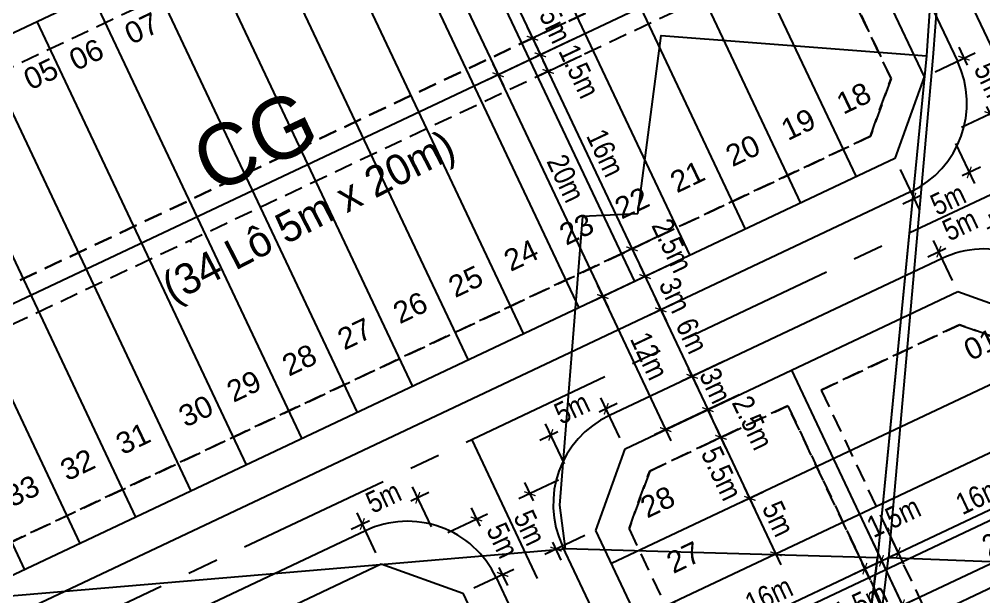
# Model space of a CAD drawing. Extents: x 597165 to 598689, y 1181586 to 1183364.
# Drawn here: x 597749 to 597827.6, y 1182216.4 to 1182263.5 of the extents above; entities that cross this region are included whole.
import ezdxf
from ezdxf.enums import TextEntityAlignment as Align

# ---------------------------------------------------------------- set-up
doc = ezdxf.new("R2010")
doc.units = 0
doc.header["$MEASUREMENT"] = 0
doc.linetypes.add('CENTER', pattern=[2, 1.25, -0.25, 0.25, -0.25])
doc.linetypes.add('DASHED', pattern=[0.75, 0.5, -0.25])
doc.layers.get('0').update_dxf_attribs({"linetype": 'CONTINUOUS'})
doc.layers.get('DEFPOINTS').update_dxf_attribs({"color": 8, "linetype": 'CONTINUOUS'})
for name, color, linetype in [('CGXD', 3, 'CONTINUOUS'), ('DIM-T', 7, 'CONTINUOUS'), ('DTEXT-TENLO', 4, 'CONTINUOUS'), ('HA-CAY-XANH-KO', 3, 'CONTINUOUS'), ('NEN-HT', 8, 'CONTINUOUS'), ('NET-LENGOAI', 4, 'CONTINUOUS'), ('NET-LETRONG', 5, 'CONTINUOUS'), ('NET-PLO', 2, 'CONTINUOUS'), ('NET-TIM', 2, 'CENTER'), ('TEXT-SOLO', 7, 'CONTINUOUS')]:
    doc.layers.add(name, color=color, linetype=linetype)
doc.styles.add('AVO', font='VHELVEN.TTF')
doc.styles.add('VHEL-C-R', font='VHELVCN.TTF')
doc.styles.add('VTIMES-R', font='VAPTIMN.TTF')
doc.dimstyles.new('TL1000', dxfattribs={"dimscale": 0, "dimtxt": 2, "dimasz": 0.7, "dimexe": 1, "dimexo": 1, "dimgap": 0.5, "dimtad": 1, "dimdec": 1, "dimzin": 12, "dimtxsty": 'VHEL-C-R', "dimblk1": 'ARCHTICK', "dimblk2": 'ARCHTICK', "dimsah": 1, "dimcen": -0.09, "dimdle": 1, "dimclrd": 256, "dimclre": 256, "dimclrt": 256, "dimazin": 3, "dimtfac": 0.005, "dimtdec": 1, "dimtix": 1, "dimtmove": 0, "dimatfit": 3, "dimtolj": 1, "dimtzin": 0})
pattern_1 = [(37.26582263, (0, 0), (-0.11023521, 3.854130278), [0, -3.04, 0, -3.4, 0, -3.25]), (7.26582263, (0, 0), (3.562592942, 5.629778284), [0, -1.64, 0, -2.74, 0, -1.05]), (327.26582263, (-2.46, 0.01), (6.228277961, -0.014137947), [0, -1, 0, -3.6, 0, -4.7]), (317.26582263, (-2.46, 0.01), (6.019377384, 1.73076346), [0, -0.5, 0, -2.36, 0, -2.7])]

# ---------------------------------------------------------------- blocks, each defined once
blk = doc.blocks.new('_ARCHTICK')
at = {"color": 0, "linetype": 'BYBLOCK', "const_width": 0.15}
blk.add_lwpolyline([(-0.5, -0.5), (0.5, 0.5)], dxfattribs=at)
blk = doc.blocks.new('*D434')
at = {"linetype": 'BYBLOCK'}
for p, q in [((597811.104, 1182218.982), (597808.115, 1182225.311)), ((597809.636, 1182224.924), (597807.637, 1182223.98))]:
    blk.add_line(p, q, dxfattribs=at)
at = {"layer": 'DEFPOINTS', "color": 0, "linetype": 'BYBLOCK'}
for p in [(597810.54, 1182225.351), (597808.542, 1182224.407), (597810.677, 1182219.886)]:
    blk.add_point(p, dxfattribs=at)
at = {"linetype": 'BYBLOCK', "xscale": 0.7, "yscale": 0.7, "zscale": 0.7}
for p, rotation in [((597808.542, 1182224.407), 115.2825172527569), ((597810.677, 1182219.886), 295.2825172527569)]:
    blk.add_blockref('_ARCHTICK', p, dxfattribs=dict(at, rotation=rotation))
at = {"linetype": 'BYBLOCK', "insert": (597810.87, 1182222.742), "char_height": 1.75, "attachment_point": 5, "rotation": 295.28252, "style": 'VHEL-C-R'}
blk.add_mtext('\\A1;5m', dxfattribs=at)
blk = doc.blocks.new('*D433')
at = {"linetype": 'BYBLOCK'}
for p, q in [((597808.969, 1182223.503), (597805.764, 1182230.287)), ((597806.398, 1182229.48), (597805.287, 1182228.956)), ((597809.636, 1182224.924), (597807.637, 1182223.98))]:
    blk.add_line(p, q, dxfattribs=at)
at = {"layer": 'DEFPOINTS', "color": 0, "linetype": 'BYBLOCK'}
for p in [(597806.191, 1182229.383), (597807.302, 1182229.907), (597810.54, 1182225.351)]:
    blk.add_point(p, dxfattribs=at)
at = {"linetype": 'BYBLOCK', "xscale": 0.7, "yscale": 0.7, "zscale": 0.7}
for p, rotation in [((597806.191, 1182229.383), 115.2825172527569), ((597808.542, 1182224.407), 295.2825172527569)]:
    blk.add_blockref('_ARCHTICK', p, dxfattribs=dict(at, rotation=rotation))
at = {"linetype": 'BYBLOCK', "insert": (597806.245, 1182226.442), "char_height": 1.75, "attachment_point": 5, "rotation": 295.28252, "style": 'VHEL-C-R'}
blk.add_mtext('\\A1;5.5m', dxfattribs=at)
blk = doc.blocks.new('*D432')
at = {"linetype": 'BYBLOCK'}
for p, q in [((597806.368, 1182232.231), (597804.22, 1182231.216)), ((597806.619, 1182228.479), (597805.124, 1182231.643)), ((597806.398, 1182229.48), (597805.287, 1182228.956))]:
    blk.add_line(p, q, dxfattribs=at)
at = {"layer": 'DEFPOINTS', "color": 0, "linetype": 'BYBLOCK'}
for p in [(597807.273, 1182232.658), (597805.124, 1182231.643), (597807.302, 1182229.907)]:
    blk.add_point(p, dxfattribs=at)
at = {"linetype": 'BYBLOCK', "xscale": 0.7, "yscale": 0.7, "zscale": 0.7}
for p, rotation in [((597805.124, 1182231.643), 115.2825172527569), ((597806.191, 1182229.383), 295.2825172527569)]:
    blk.add_blockref('_ARCHTICK', p, dxfattribs=dict(at, rotation=rotation))
at = {"linetype": 'BYBLOCK', "insert": (597808.773, 1182230.569), "char_height": 1.75, "attachment_point": 5, "rotation": 295.28252, "style": 'VHEL-C-R'}
blk.add_mtext('\\A1;2.5m', dxfattribs=at)
blk = doc.blocks.new('*D308')
at = {"linetype": 'BYBLOCK'}
for p, q in [((597802.172, 1182214.553), (597803.881, 1182210.936)), ((597799.912, 1182213.486), (597801.62, 1182209.869)), ((597800.289, 1182210.346), (597803.454, 1182211.841))]:
    blk.add_line(p, q, dxfattribs=at)
at = {"layer": 'DEFPOINTS', "color": 0, "linetype": 'BYBLOCK'}
for p in [(597801.745, 1182215.457), (597799.485, 1182214.39), (597803.454, 1182211.841)]:
    blk.add_point(p, dxfattribs=at)
at = {"linetype": 'BYBLOCK', "xscale": 0.7, "yscale": 0.7, "zscale": 0.7}
for p, rotation in [((597803.454, 1182211.841), 25.28251725362935), ((597801.193, 1182210.773), 205.2825172536293)]:
    blk.add_blockref('_ARCHTICK', p, dxfattribs=dict(at, rotation=rotation))
at = {"linetype": 'BYBLOCK', "insert": (597800.921, 1182214.651), "char_height": 1.75, "attachment_point": 5, "rotation": 25.28252, "style": 'VHEL-C-R'}
blk.add_mtext('\\A1;2.5m', dxfattribs=at)
blk = doc.blocks.new('*D307')
at = {"linetype": 'BYBLOCK'}
for p, q in [((597816.64, 1182221.387), (597818.348, 1182217.77)), ((597802.549, 1182211.413), (597818.825, 1182219.101))]:
    blk.add_line(p, q, dxfattribs=at)
at = {"layer": 'DEFPOINTS', "color": 0, "linetype": 'BYBLOCK'}
for p in [(597816.213, 1182222.291), (597817.921, 1182218.674), (597801.745, 1182215.457)]:
    blk.add_point(p, dxfattribs=at)
at = {"linetype": 'BYBLOCK', "xscale": 0.7, "yscale": 0.7, "zscale": 0.7}
for p, rotation in [((597817.921, 1182218.674), 25.28251725362935), ((597803.454, 1182211.841), 205.2825172536293)]:
    blk.add_blockref('_ARCHTICK', p, dxfattribs=dict(at, rotation=rotation))
at = {"linetype": 'BYBLOCK', "insert": (597810.092, 1182216.517), "char_height": 1.75, "attachment_point": 5, "rotation": 25.28252, "style": 'VHEL-C-R'}
blk.add_mtext('\\A1;16m', dxfattribs=at)
blk = doc.blocks.new('*D306')
at = {"linetype": 'BYBLOCK'}
for p, q in [((597817.996, 1182222.027), (597819.704, 1182218.41)), ((597817.017, 1182218.247), (597819.277, 1182219.315))]:
    blk.add_line(p, q, dxfattribs=at)
at = {"layer": 'DEFPOINTS', "color": 0, "linetype": 'BYBLOCK'}
for p in [(597816.213, 1182222.291), (597817.569, 1182222.931), (597819.277, 1182219.315)]:
    blk.add_point(p, dxfattribs=at)
at = {"linetype": 'BYBLOCK', "xscale": 0.7, "yscale": 0.7, "zscale": 0.7}
for p, rotation in [((597819.277, 1182219.315), 25.28251725362935), ((597817.921, 1182218.674), 205.2825172536293)]:
    blk.add_blockref('_ARCHTICK', p, dxfattribs=dict(at, rotation=rotation))
at = {"linetype": 'BYBLOCK', "insert": (597817.572, 1182215.873), "char_height": 1.75, "attachment_point": 5, "rotation": 25.28252, "style": 'VHEL-C-R'}
blk.add_mtext('\\A1;1.5m', dxfattribs=at)
blk = doc.blocks.new('*D305')
at = {"linetype": 'BYBLOCK'}
for p, q in [((597819.352, 1182222.668), (597821.061, 1182219.051)), ((597818.373, 1182218.887), (597820.634, 1182219.955))]:
    blk.add_line(p, q, dxfattribs=at)
at = {"layer": 'DEFPOINTS', "color": 0, "linetype": 'BYBLOCK'}
for p in [(597818.925, 1182223.572), (597817.569, 1182222.931), (597820.634, 1182219.955)]:
    blk.add_point(p, dxfattribs=at)
at = {"linetype": 'BYBLOCK', "xscale": 0.7, "yscale": 0.7, "zscale": 0.7}
for p, rotation in [((597819.277, 1182219.315), 205.2825172536293), ((597820.634, 1182219.955), 25.28251725362935)]:
    blk.add_blockref('_ARCHTICK', p, dxfattribs=dict(at, rotation=rotation))
at = {"linetype": 'BYBLOCK', "insert": (597820.272, 1182222.885), "char_height": 1.75, "attachment_point": 5, "rotation": 25.28252, "style": 'VHEL-C-R'}
blk.add_mtext('\\A1;1.5m', dxfattribs=at)
blk = doc.blocks.new('*D304')
at = {"linetype": 'BYBLOCK'}
for p, q in [((597833.82, 1182229.501), (597835.528, 1182225.884)), ((597819.729, 1182219.528), (597836.005, 1182227.216))]:
    blk.add_line(p, q, dxfattribs=at)
at = {"layer": 'DEFPOINTS', "color": 0, "linetype": 'BYBLOCK'}
for p in [(597833.393, 1182230.405), (597835.101, 1182226.788), (597818.925, 1182223.572)]:
    blk.add_point(p, dxfattribs=at)
at = {"linetype": 'BYBLOCK', "xscale": 0.7, "yscale": 0.7, "zscale": 0.7}
for p, rotation in [((597835.101, 1182226.788), 25.28251725362935), ((597820.634, 1182219.955), 205.2825172536293)]:
    blk.add_blockref('_ARCHTICK', p, dxfattribs=dict(at, rotation=rotation))
at = {"linetype": 'BYBLOCK', "insert": (597827.272, 1182224.632), "char_height": 1.75, "attachment_point": 5, "rotation": 25.28252, "style": 'VHEL-C-R'}
blk.add_mtext('\\A1;16m', dxfattribs=at)
blk = doc.blocks.new('*D302')
at = {"linetype": 'BYBLOCK'}
for p, q in [((597817.996, 1182222.027), (597821.413, 1182214.793)), ((597801.997, 1182206.729), (597821.89, 1182216.125)), ((597799.912, 1182213.486), (597803.328, 1182206.252))]:
    blk.add_line(p, q, dxfattribs=at)
at = {"layer": 'DEFPOINTS', "color": 0, "linetype": 'BYBLOCK'}
for p in [(597817.569, 1182222.931), (597820.986, 1182215.698), (597799.485, 1182214.39)]:
    blk.add_point(p, dxfattribs=at)
at = {"linetype": 'BYBLOCK', "xscale": 0.7, "yscale": 0.7, "zscale": 0.7}
for p, rotation in [((597820.986, 1182215.698), 25.28251725361155), ((597802.901, 1182207.156), 205.2825172536116)]:
    blk.add_blockref('_ARCHTICK', p, dxfattribs=dict(at, rotation=rotation))
at = {"linetype": 'BYBLOCK', "insert": (597812.3, 1182213.406), "char_height": 1.75, "attachment_point": 5, "rotation": 25.28252, "style": 'VHEL-C-R'}
blk.add_mtext('\\A1;20m', dxfattribs=at)
blk = doc.blocks.new('*D301')
at = {"linetype": 'BYBLOCK'}
for p, q in [((597836.08, 1182230.569), (597839.497, 1182223.335)), ((597820.081, 1182215.271), (597839.974, 1182224.666)), ((597817.996, 1182222.027), (597821.413, 1182214.793))]:
    blk.add_line(p, q, dxfattribs=at)
at = {"layer": 'DEFPOINTS', "color": 0, "linetype": 'BYBLOCK'}
for p in [(597835.653, 1182231.473), (597839.07, 1182224.239), (597817.569, 1182222.931)]:
    blk.add_point(p, dxfattribs=at)
at = {"linetype": 'BYBLOCK', "xscale": 0.7, "yscale": 0.7, "zscale": 0.7}
for p, rotation in [((597839.07, 1182224.239), 25.28251725361155), ((597820.986, 1182215.698), 205.2825172536116)]:
    blk.add_blockref('_ARCHTICK', p, dxfattribs=dict(at, rotation=rotation))
at = {"linetype": 'BYBLOCK', "insert": (597829.432, 1182221.229), "char_height": 1.75, "attachment_point": 5, "rotation": 25.28252, "style": 'VHEL-C-R'}
blk.add_mtext('\\A1;20m', dxfattribs=at)
blk = doc.blocks.new('*D288')
at = {"linetype": 'BYBLOCK'}
for p, q in [((597783.556, 1182277.306), (597791.244, 1182261.03)), ((597793.529, 1182263.216), (597789.912, 1182261.507))]:
    blk.add_line(p, q, dxfattribs=at)
at = {"layer": 'DEFPOINTS', "color": 0, "linetype": 'BYBLOCK'}
for p in [(597787.6, 1182278.11), (597794.433, 1182263.643), (597790.817, 1182261.935)]:
    blk.add_point(p, dxfattribs=at)
at = {"linetype": 'BYBLOCK', "xscale": 0.7, "yscale": 0.7, "zscale": 0.7}
for p, rotation in [((597783.983, 1182276.402), 115.2825172516175), ((597790.817, 1182261.935), 295.2825172516174)]:
    blk.add_blockref('_ARCHTICK', p, dxfattribs=dict(at, rotation=rotation))
at = {"linetype": 'BYBLOCK', "insert": (597788.66, 1182269.763), "char_height": 1.75, "attachment_point": 5, "rotation": 295.28252, "style": 'VHEL-C-R'}
blk.add_mtext('\\A1;16m', dxfattribs=at)
blk = doc.blocks.new('*D287')
at = {"linetype": 'BYBLOCK'}
for p, q in [((597790.389, 1182262.839), (597791.457, 1182260.578)), ((597794.17, 1182261.859), (597790.553, 1182260.151))]:
    blk.add_line(p, q, dxfattribs=at)
at = {"layer": 'DEFPOINTS', "color": 0, "linetype": 'BYBLOCK'}
for p in [(597794.433, 1182263.643), (597795.074, 1182262.287), (597791.457, 1182260.578)]:
    blk.add_point(p, dxfattribs=at)
at = {"linetype": 'BYBLOCK', "xscale": 0.7, "yscale": 0.7, "zscale": 0.7}
for p, rotation in [((597790.817, 1182261.935), 115.2825172516175), ((597791.457, 1182260.578), 295.2825172516174)]:
    blk.add_blockref('_ARCHTICK', p, dxfattribs=dict(at, rotation=rotation))
at = {"linetype": 'BYBLOCK', "insert": (597792.329, 1182263.726), "char_height": 1.75, "attachment_point": 5, "rotation": 295.28252, "style": 'VHEL-C-R'}
blk.add_mtext('\\A1;1.5m', dxfattribs=at)
blk = doc.blocks.new('*D286')
at = {"linetype": 'BYBLOCK'}
for p, q in [((597791.03, 1182261.482), (597792.098, 1182259.222)), ((597794.81, 1182260.503), (597791.194, 1182258.795))]:
    blk.add_line(p, q, dxfattribs=at)
at = {"layer": 'DEFPOINTS', "color": 0, "linetype": 'BYBLOCK'}
for p in [(597795.074, 1182262.287), (597795.715, 1182260.93), (597792.098, 1182259.222)]:
    blk.add_point(p, dxfattribs=at)
at = {"linetype": 'BYBLOCK', "xscale": 0.7, "yscale": 0.7, "zscale": 0.7}
for p, rotation in [((597791.457, 1182260.578), 115.2825172516175), ((597792.098, 1182259.222), 295.2825172516174)]:
    blk.add_blockref('_ARCHTICK', p, dxfattribs=dict(at, rotation=rotation))
at = {"linetype": 'BYBLOCK', "insert": (597794.627, 1182259.243), "char_height": 1.75, "attachment_point": 5, "rotation": 295.28252, "style": 'VHEL-C-R'}
blk.add_mtext('\\A1;1.5m', dxfattribs=at)
blk = doc.blocks.new('*D285')
at = {"linetype": 'BYBLOCK'}
for p, q in [((597791.671, 1182260.126), (597799.358, 1182243.85)), ((597801.644, 1182246.036), (597798.027, 1182244.327))]:
    blk.add_line(p, q, dxfattribs=at)
at = {"layer": 'DEFPOINTS', "color": 0, "linetype": 'BYBLOCK'}
for p in [(597795.715, 1182260.93), (597802.548, 1182246.463), (597798.931, 1182244.755)]:
    blk.add_point(p, dxfattribs=at)
at = {"linetype": 'BYBLOCK', "xscale": 0.7, "yscale": 0.7, "zscale": 0.7}
for p, rotation in [((597792.098, 1182259.222), 115.2825172516175), ((597798.931, 1182244.755), 295.2825172516174)]:
    blk.add_blockref('_ARCHTICK', p, dxfattribs=dict(at, rotation=rotation))
at = {"linetype": 'BYBLOCK', "insert": (597796.775, 1182252.583), "char_height": 1.75, "attachment_point": 5, "rotation": 295.28252, "style": 'VHEL-C-R'}
blk.add_mtext('\\A1;16m', dxfattribs=at)
blk = doc.blocks.new('*D284')
at = {"linetype": 'BYBLOCK'}
for p, q in [((597798.504, 1182245.659), (597799.999, 1182242.494)), ((597802.711, 1182243.775), (597799.095, 1182242.067))]:
    blk.add_line(p, q, dxfattribs=at)
at = {"layer": 'DEFPOINTS', "color": 0, "linetype": 'BYBLOCK'}
for p in [(597802.548, 1182246.463), (597803.616, 1182244.202), (597799.999, 1182242.494)]:
    blk.add_point(p, dxfattribs=at)
at = {"linetype": 'BYBLOCK', "xscale": 0.7, "yscale": 0.7, "zscale": 0.7}
for p, rotation in [((597798.931, 1182244.755), 115.2825172516175), ((597799.999, 1182242.494), 295.2825172516174)]:
    blk.add_blockref('_ARCHTICK', p, dxfattribs=dict(at, rotation=rotation))
at = {"linetype": 'BYBLOCK', "insert": (597802.217, 1182245.019), "char_height": 1.75, "attachment_point": 5, "rotation": 295.28252, "style": 'VHEL-C-R'}
blk.add_mtext('\\A1;2.5m', dxfattribs=at)
blk = doc.blocks.new('*D283')
at = {"linetype": 'BYBLOCK'}
for p, q in [((597785.801, 1182280.025), (597778.567, 1182276.609)), ((597779.044, 1182277.94), (597788.44, 1182258.047)), ((597794.342, 1182261.941), (597787.109, 1182258.524))]:
    blk.add_line(p, q, dxfattribs=at)
at = {"layer": 'DEFPOINTS', "color": 0, "linetype": 'BYBLOCK'}
for p in [(597786.705, 1182280.452), (597795.247, 1182262.368), (597788.013, 1182258.951)]:
    blk.add_point(p, dxfattribs=at)
at = {"linetype": 'BYBLOCK', "xscale": 0.7, "yscale": 0.7, "zscale": 0.7}
for p, rotation in [((597779.471, 1182277.036), 115.2825172557225), ((597788.013, 1182258.951), 295.2825172557224)]:
    blk.add_blockref('_ARCHTICK', p, dxfattribs=dict(at, rotation=rotation))
at = {"linetype": 'BYBLOCK', "insert": (597785.002, 1182268.589), "char_height": 1.75, "attachment_point": 5, "rotation": 295.28252, "style": 'VHEL-C-R'}
blk.add_mtext('\\A1;20m', dxfattribs=at)
blk = doc.blocks.new('*D282')
at = {"linetype": 'BYBLOCK'}
for p, q in [((597794.342, 1182261.941), (597787.109, 1182258.524)), ((597787.586, 1182259.856), (597796.982, 1182239.963)), ((597802.884, 1182243.857), (597795.65, 1182240.44))]:
    blk.add_line(p, q, dxfattribs=at)
at = {"layer": 'DEFPOINTS', "color": 0, "linetype": 'BYBLOCK'}
for p in [(597795.247, 1182262.368), (597803.788, 1182244.284), (597796.554, 1182240.867)]:
    blk.add_point(p, dxfattribs=at)
at = {"linetype": 'BYBLOCK', "xscale": 0.7, "yscale": 0.7, "zscale": 0.7}
for p, rotation in [((597788.013, 1182258.951), 115.2825172557225), ((597796.554, 1182240.867), 295.2825172557224)]:
    blk.add_blockref('_ARCHTICK', p, dxfattribs=dict(at, rotation=rotation))
at = {"linetype": 'BYBLOCK', "insert": (597793.544, 1182250.504), "char_height": 1.75, "attachment_point": 5, "rotation": 295.28252, "style": 'VHEL-C-R'}
blk.add_mtext('\\A1;20m', dxfattribs=at)
blk = doc.blocks.new('*D281')
at = {"linetype": 'BYBLOCK'}
for p, q in [((597802.539, 1182243.694), (597799.095, 1182242.067)), ((597799.572, 1182243.398), (597801.707, 1182238.877)), ((597803.82, 1182240.981), (597800.376, 1182239.354))]:
    blk.add_line(p, q, dxfattribs=at)
at = {"layer": 'DEFPOINTS', "color": 0, "linetype": 'BYBLOCK'}
for p in [(597803.443, 1182244.121), (597804.724, 1182241.408), (597801.28, 1182239.781)]:
    blk.add_point(p, dxfattribs=at)
at = {"linetype": 'BYBLOCK', "xscale": 0.7, "yscale": 0.7, "zscale": 0.7}
for p, rotation in [((597799.999, 1182242.494), 115.2825172570017), ((597801.28, 1182239.781), 295.2825172570018)]:
    blk.add_blockref('_ARCHTICK', p, dxfattribs=dict(at, rotation=rotation))
at = {"linetype": 'BYBLOCK', "insert": (597802.448, 1182240.965), "char_height": 1.75, "attachment_point": 5, "rotation": 295.28252, "style": 'VHEL-C-R'}
blk.add_mtext('\\A1;3m', dxfattribs=at)
blk = doc.blocks.new('*D280')
at = {"linetype": 'BYBLOCK'}
for p, q in [((597800.853, 1182240.686), (597804.27, 1182233.452)), ((597806.383, 1182235.556), (597802.938, 1182233.929))]:
    blk.add_line(p, q, dxfattribs=at)
at = {"layer": 'DEFPOINTS', "color": 0, "linetype": 'BYBLOCK'}
for p in [(597804.724, 1182241.408), (597807.287, 1182235.983), (597803.843, 1182234.356)]:
    blk.add_point(p, dxfattribs=at)
at = {"linetype": 'BYBLOCK', "xscale": 0.7, "yscale": 0.7, "zscale": 0.7}
for p, rotation in [((597801.28, 1182239.781), 115.2825172570017), ((597803.843, 1182234.356), 295.2825172570018)]:
    blk.add_blockref('_ARCHTICK', p, dxfattribs=dict(at, rotation=rotation))
at = {"linetype": 'BYBLOCK', "insert": (597803.821, 1182237.664), "char_height": 1.75, "attachment_point": 5, "rotation": 295.28252, "style": 'VHEL-C-R'}
blk.add_mtext('\\A1;6m', dxfattribs=at)
blk = doc.blocks.new('*D279')
at = {"linetype": 'BYBLOCK'}
for p, q in [((597803.843, 1182234.356), (597803.544, 1182234.989)), ((597803.843, 1182234.356), (597805.124, 1182231.643)), ((597807.664, 1182232.843), (597804.22, 1182231.216)), ((597805.124, 1182231.643), (597805.423, 1182231.01))]:
    blk.add_line(p, q, dxfattribs=at)
at = {"layer": 'DEFPOINTS', "color": 0, "linetype": 'BYBLOCK'}
for p in [(597807.287, 1182235.983), (597808.568, 1182233.27), (597805.124, 1182231.643)]:
    blk.add_point(p, dxfattribs=at)
at = {"linetype": 'BYBLOCK', "xscale": 0.7, "yscale": 0.7, "zscale": 0.7}
for p, rotation in [((597803.843, 1182234.356), 295.2825172570018), ((597805.124, 1182231.643), 115.2825172570017)]:
    blk.add_blockref('_ARCHTICK', p, dxfattribs=dict(at, rotation=rotation))
at = {"linetype": 'BYBLOCK', "insert": (597805.743, 1182233.595), "char_height": 1.75, "attachment_point": 5, "rotation": 295.28252, "style": 'VHEL-C-R'}
blk.add_mtext('\\A1;3m', dxfattribs=at)
blk = doc.blocks.new('*D278')
at = {"linetype": 'BYBLOCK'}
for p, q in [((597802.539, 1182243.694), (597795.65, 1182240.44)), ((597796.127, 1182241.771), (597802.107, 1182229.112)), ((597807.664, 1182232.843), (597800.775, 1182229.589))]:
    blk.add_line(p, q, dxfattribs=at)
at = {"layer": 'DEFPOINTS', "color": 0, "linetype": 'BYBLOCK'}
for p in [(597803.443, 1182244.121), (597808.568, 1182233.27), (597801.679, 1182230.017)]:
    blk.add_point(p, dxfattribs=at)
at = {"linetype": 'BYBLOCK', "xscale": 0.7, "yscale": 0.7, "zscale": 0.7}
for p, rotation in [((597796.554, 1182240.867), 115.2825172540974), ((597801.679, 1182230.017), 295.2825172540974)]:
    blk.add_blockref('_ARCHTICK', p, dxfattribs=dict(at, rotation=rotation))
at = {"linetype": 'BYBLOCK', "insert": (597800.36, 1182236.029), "char_height": 1.75, "attachment_point": 5, "rotation": 295.28252, "style": 'VHEL-C-R'}
blk.add_mtext('\\A1;12m', dxfattribs=at)
blk = doc.blocks.new('*D88')
at = {"linetype": 'BYBLOCK'}
for p, q in [((597825.323, 1182253.349), (597826.863, 1182250.089)), ((597827.34, 1182251.421), (597825.859, 1182250.721)), ((597820.802, 1182251.214), (597822.342, 1182247.954)), ((597821.01, 1182248.431), (597822.491, 1182249.13))]:
    blk.add_line(p, q, dxfattribs=at)
at = {"layer": 'DEFPOINTS', "color": 0, "linetype": 'BYBLOCK'}
for p in [(597824.896, 1182254.254), (597820.375, 1182252.118), (597826.436, 1182250.994)]:
    blk.add_point(p, dxfattribs=at)
at = {"linetype": 'BYBLOCK', "xscale": 0.7, "yscale": 0.7, "zscale": 0.7}
for p, rotation in [((597826.436, 1182250.994), 25.28251723613665), ((597821.915, 1182248.858), 205.2825172361366)]:
    blk.add_blockref('_ARCHTICK', p, dxfattribs=dict(at, rotation=rotation))
at = {"linetype": 'BYBLOCK', "insert": (597824.707, 1182248.801), "char_height": 1.75, "attachment_point": 5, "rotation": 25.28252, "style": 'VHEL-C-R'}
blk.add_mtext('\\A1;5m', dxfattribs=at)
blk = doc.blocks.new('*D87')
at = {"linetype": 'BYBLOCK'}
for p, q in [((597823.665, 1182259.202), (597826.907, 1182260.733)), ((597825.576, 1182261.21), (597826.275, 1182259.73)), ((597825.8, 1182254.681), (597829.043, 1182256.212)), ((597828.565, 1182254.881), (597827.866, 1182256.361))]:
    blk.add_line(p, q, dxfattribs=at)
at = {"layer": 'DEFPOINTS', "color": 0, "linetype": 'BYBLOCK'}
for p in [(597822.761, 1182258.775), (597828.138, 1182255.785), (597824.896, 1182254.254)]:
    blk.add_point(p, dxfattribs=at)
at = {"linetype": 'BYBLOCK', "xscale": 0.7, "yscale": 0.7, "zscale": 0.7}
for p, rotation in [((597826.003, 1182260.306), 115.2825172372761), ((597828.138, 1182255.785), 295.2825172372761)]:
    blk.add_blockref('_ARCHTICK', p, dxfattribs=dict(at, rotation=rotation))
at = {"linetype": 'BYBLOCK', "insert": (597828.148, 1182258.554), "char_height": 1.75, "attachment_point": 5, "rotation": 295.28252, "style": 'VHEL-C-R'}
blk.add_mtext('\\A1;5m', dxfattribs=at)
blk = doc.blocks.new('*D84')
at = {"linetype": 'BYBLOCK'}
for p, q in [((597829.594, 1182244.307), (597828.054, 1182247.567)), ((597829.385, 1182247.09), (597827.905, 1182246.391)), ((597825.073, 1182242.172), (597823.533, 1182245.432)), ((597823.056, 1182244.1), (597824.536, 1182244.8))]:
    blk.add_line(p, q, dxfattribs=at)
at = {"layer": 'DEFPOINTS', "color": 0, "linetype": 'BYBLOCK'}
for p in [(597828.481, 1182246.663), (597830.021, 1182243.403), (597825.5, 1182241.268)]:
    blk.add_point(p, dxfattribs=at)
at = {"linetype": 'BYBLOCK', "xscale": 0.7, "yscale": 0.7, "zscale": 0.7}
for p, rotation in [((597828.481, 1182246.663), 25.28251725047799), ((597823.96, 1182244.528), 205.282517250478)]:
    blk.add_blockref('_ARCHTICK', p, dxfattribs=dict(at, rotation=rotation))
at = {"linetype": 'BYBLOCK', "insert": (597825.689, 1182246.721), "char_height": 1.75, "attachment_point": 5, "rotation": 25.28252, "style": 'VHEL-C-R'}
blk.add_mtext('\\A1;5m', dxfattribs=at)
blk = doc.blocks.new('*D82')
at = {"linetype": 'BYBLOCK'}
for p, q in [((597782.575, 1182222.099), (597781.035, 1182225.359)), ((597782.366, 1182224.882), (597780.886, 1182224.183)), ((597778.054, 1182219.964), (597776.514, 1182223.224)), ((597776.037, 1182221.892), (597777.517, 1182222.591))]:
    blk.add_line(p, q, dxfattribs=at)
at = {"layer": 'DEFPOINTS', "color": 0, "linetype": 'BYBLOCK'}
for p in [(597781.462, 1182224.455), (597783.002, 1182221.195), (597778.481, 1182219.059)]:
    blk.add_point(p, dxfattribs=at)
at = {"linetype": 'BYBLOCK', "xscale": 0.7, "yscale": 0.7, "zscale": 0.7}
for p, rotation in [((597781.462, 1182224.455), 25.28251725402994), ((597776.941, 1182222.319), 205.2825172540299)]:
    blk.add_blockref('_ARCHTICK', p, dxfattribs=dict(at, rotation=rotation))
at = {"linetype": 'BYBLOCK', "insert": (597778.67, 1182224.512), "char_height": 1.75, "attachment_point": 5, "rotation": 25.28252, "style": 'VHEL-C-R'}
blk.add_mtext('\\A1;5m', dxfattribs=at)
blk = doc.blocks.new('*D81')
at = {"linetype": 'BYBLOCK'}
for p, q in [((597783.906, 1182221.622), (597787.149, 1182223.153)), ((597785.817, 1182223.63), (597786.517, 1182222.15)), ((597786.042, 1182217.101), (597789.284, 1182218.632)), ((597788.807, 1182217.301), (597788.108, 1182218.781))]:
    blk.add_line(p, q, dxfattribs=at)
at = {"layer": 'DEFPOINTS', "color": 0, "linetype": 'BYBLOCK'}
for p in [(597786.244, 1182222.726), (597783.002, 1182221.195), (597785.137, 1182216.674)]:
    blk.add_point(p, dxfattribs=at)
at = {"linetype": 'BYBLOCK', "xscale": 0.7, "yscale": 0.7, "zscale": 0.7}
for p, rotation in [((597786.244, 1182222.726), 115.2825172540299), ((597788.38, 1182218.205), 295.2825172540299)]:
    blk.add_blockref('_ARCHTICK', p, dxfattribs=dict(at, rotation=rotation))
at = {"linetype": 'BYBLOCK', "insert": (597788.389, 1182220.974), "char_height": 1.75, "attachment_point": 5, "rotation": 295.28252, "style": 'VHEL-C-R'}
blk.add_mtext('\\A1;5m', dxfattribs=at)
blk = doc.blocks.new('*D80')
at = {"linetype": 'BYBLOCK'}
for p, q in [((597797.942, 1182229.357), (597796.402, 1182232.617)), ((597797.734, 1182232.14), (597796.253, 1182231.441)), ((597793.421, 1182227.222), (597791.881, 1182230.482)), ((597791.404, 1182229.151), (597792.885, 1182229.85))]:
    blk.add_line(p, q, dxfattribs=at)
at = {"layer": 'DEFPOINTS', "color": 0, "linetype": 'BYBLOCK'}
for p in [(597792.308, 1182229.578), (597798.369, 1182228.453), (597793.848, 1182226.318)]:
    blk.add_point(p, dxfattribs=at)
at = {"linetype": 'BYBLOCK', "xscale": 0.7, "yscale": 0.7, "zscale": 0.7}
for p, rotation in [((597796.829, 1182231.713), 25.28251723372417), ((597792.308, 1182229.578), 205.2825172337241)]:
    blk.add_blockref('_ARCHTICK', p, dxfattribs=dict(at, rotation=rotation))
at = {"linetype": 'BYBLOCK', "insert": (597794.037, 1182231.771), "char_height": 1.75, "attachment_point": 5, "rotation": 25.28252, "style": 'VHEL-C-R'}
blk.add_mtext('\\A1;5m', dxfattribs=at)
blk = doc.blocks.new('*D79')
at = {"linetype": 'BYBLOCK'}
for p, q in [((597792.944, 1182225.891), (597789.702, 1182224.359)), ((597790.179, 1182225.69), (597790.878, 1182224.21)), ((597795.079, 1182221.37), (597791.837, 1182219.838)), ((597793.168, 1182219.361), (597792.469, 1182220.841))]:
    blk.add_line(p, q, dxfattribs=at)
at = {"layer": 'DEFPOINTS', "color": 0, "linetype": 'BYBLOCK'}
for p in [(597793.848, 1182226.318), (597790.606, 1182224.786), (597795.984, 1182221.797)]:
    blk.add_point(p, dxfattribs=at)
at = {"linetype": 'BYBLOCK', "xscale": 0.7, "yscale": 0.7, "zscale": 0.7}
for p, rotation in [((597790.606, 1182224.786), 115.2825172313117), ((597792.741, 1182220.265), 295.2825172313117)]:
    blk.add_blockref('_ARCHTICK', p, dxfattribs=dict(at, rotation=rotation))
at = {"linetype": 'BYBLOCK', "insert": (597790.596, 1182222.017), "char_height": 1.75, "attachment_point": 5, "rotation": 295.28252, "style": 'VHEL-C-R'}
blk.add_mtext('\\A1;5m', dxfattribs=at)

msp = doc.modelspace()

# ---------------------------------------------------------------- hatches: boundary and pattern name
at = {"layer": 'HA-CAY-XANH-KO'}
h = msp.add_hatch(dxfattribs=at)
h.set_pattern_fill('AR-SAND', color=256, scale=2, angle=359.765823, style=0)
h.set_pattern_definition(pattern_1)
h.paths.add_polyline_path([(597753.0888, 1182385.5849, -0.4142136), (597755.7514, 1182384.6307), (597785.3268, 1182322.0139, -0.4142136), (597783.5376, 1182317.0216), (597733.3543, 1182293.3188, 0.4136461), (597732.3984, 1182290.6597), (597733.0036, 1182289.3718), (597746.5184, 1182295.7552), (597761.1627, 1182290.5068), (597806.7294, 1182312.029, 0.4142136), (597808.5186, 1182317.0214), (597761.2539, 1182417.0899), (597752.0273, 1182412.7319), (597796.4074, 1182318.8365, -0.5503115), (597803.544, 1182314.316, -1), (597793.544, 1182314.316, -0.2900633), (597796.4074, 1182318.8365), (597752.0273, 1182412.7319), (597733.3696, 1182403.9194, 0.4207846), (597732.4349, 1182401.2166, -0.0055957), (597732.4154, 1182401.2569), (597741.3841, 1182382.2684, 0.2901365), (597743.1925, 1182381.1225, 0.1107655), (597744.0467, 1182381.3141)])
h.paths.add_polyline_path([(597634.5643, 1182290.8952), (597615.5759, 1182281.9265), (597591.4588, 1182332.9868), (597588.3336, 1182324.2668), (597630.7593, 1182234.4437), (597637.4158, 1182232.0581), (597696.0978, 1182259.775), (597701.3463, 1182274.4193), (597714.9193, 1182280.8302), (597714.3174, 1182282.111, 0.4147813), (597711.6531, 1182283.0688), (597651.6476, 1182254.7267)])
h.paths.add_polyline_path([(597784.6041, 1182304.8138), (597800.8115, 1182304.7476), (597800.8309, 1182309.4983), (597784.6235, 1182309.5645)], flags=24)
h = msp.add_hatch(dxfattribs=at)
h.set_pattern_fill('AR-SAND', color=256, scale=2, angle=359.765823, style=0)
h.set_pattern_definition(pattern_1)
h.paths.add_polyline_path([(597661.1173, 1182170.1682), (597664.7342, 1182171.8765), (597647.615, 1182208.1211, -0.4142136), (597649.0464, 1182212.115), (597710.5326, 1182241.1565, -0.4142136), (597714.5265, 1182239.7251), (597756.4275, 1182151.0128, -0.4142136), (597754.9961, 1182147.0189), (597693.5099, 1182117.9774, -0.4142136), (597689.516, 1182119.4088), (597669.8592, 1182161.026), (597666.2423, 1182159.3176), (597684.7372, 1182120.1605), (597691.6542, 1182117.1009), (597721.1804, 1182126.1258), (597759.255, 1182138.1106), (597761.8889, 1182144.133), (597715.9078, 1182241.4834), (597709.2514, 1182243.8691), (597645.9567, 1182213.9735), (597643.571, 1182207.317)])

# ---------------------------------------------------------------- linework, layer by layer
at = {"layer": 'CGXD', "linetype": 'DASHED', "ltscale": 3}
for p, q in [((597803.4209, 1182285.5828), (597731.1481, 1182251.4466)), ((597813.4511, 1182272.6254), (597734.7845, 1182235.4693)), ((597814.7323, 1182269.9127), (597736.0658, 1182232.7566)), ((597814.7323, 1182269.9127), (597820.0557, 1182258.6422)), ((597820.0557, 1182258.6422), (597818.3687, 1182253.9354)), ((597818.3687, 1182253.9354), (597746.096, 1182219.7992)), ((597814.3586, 1182233.2404), (597825.6291, 1182238.5638)), ((597825.6291, 1182238.5638), (597830.336, 1182236.8768)), ((597814.3586, 1182233.2404), (597845.2648, 1182167.8062)), ((597800.3754, 1182226.6358), (597811.646, 1182231.9592)), ((597811.646, 1182231.9592), (597842.3764, 1182166.897)), ((597798.6885, 1182221.929), (597800.3754, 1182226.6358)), ((597798.6885, 1182221.929), (597825.3675, 1182165.4445))]:
    msp.add_line(p, q, dxfattribs=at)
at = {"layer": 'CGXD'}
msp.add_line((597762.8875, 1182245.3719), (597763.0044, 1182245.3359), dxfattribs=at)
at = {"layer": 'CGXD', "linetype": 'DASHED', "ltscale": 3}
for points in [[(597813.4511, 1182272.6254), (597808.1277, 1182283.8959), (597803.4209, 1182285.5828), (597731.1481, 1182251.4466), (597729.4612, 1182246.7398), (597734.7845, 1182235.4693)], [(597818.3687, 1182253.9354), (597820.0557, 1182258.6422), (597814.7323, 1182269.9127), (597736.0658, 1182232.7566), (597741.3891, 1182221.4861), (597746.096, 1182219.7992)], [(597830.336, 1182236.8768), (597825.6291, 1182238.5638), (597814.3586, 1182233.2404), (597845.2648, 1182167.8062), (597857.5497, 1182171.6734), (597859.2725, 1182175.6127)], [(597811.646, 1182231.9592), (597800.3754, 1182226.6358), (597798.6885, 1182221.929), (597825.3675, 1182165.4445), (597830.5551, 1182163.1757), (597842.3764, 1182166.897)]]:
    msp.add_lwpolyline(points, close=True, dxfattribs=at)
at = {"layer": 'NEN-HT', "linetype": 'CONTINUOUS'}
for p, q in [((597829.63, 1182340.05), (597823.47, 1182260.37)), ((597826.68, 1182314.3), (597822.95, 1182260.5)), ((597826.68, 1182314.3), (597822.95, 1182260.5)), ((597822.95, 1182260.5), (597818.95, 1182219.55)), ((597822.95, 1182260.5), (597818.95, 1182219.58)), ((597823.47, 1182260.37), (597819.86, 1182219.56)), ((597747.61, 1182216.4), (597793.47, 1182220.3)), ((597818.95, 1182219.55), (597793.47, 1182220.3)), ((597809.32, 1182144.62), (597818.95, 1182219.55)), ((597810.58, 1182144.58), (597819.86, 1182219.55)), ((597818.95, 1182219.55), (597813.77, 1182179.23)), ((597818.95, 1182219.55), (597818.95, 1182219.58)), ((597819.86, 1182219.56), (597819.86, 1182219.55)), ((597834.94, 1182218.98), (597819.86, 1182219.56)), ((597819.86, 1182219.56), (597819.86, 1182219.55))]:
    msp.add_line(p, q, dxfattribs=at)
for points in [[(597799.42, 1182247.6), (597801.32, 1182262.16), (597822.95, 1182260.5)], [(597799.42, 1182247.6), (597794.9, 1182247.39), (597793.01, 1182223.84), (597793.47, 1182220.3)]]:
    msp.add_lwpolyline(points, dxfattribs=at)
at = {"layer": 'NET-LENGOAI', "ltscale": 20}
for p, q in [((597811.3774, 1182289.8938), (597825.4711, 1182260.0548)), ((597821.654, 1182249.4045), (597747.5086, 1182214.3837)), ((597824.2165, 1182243.9792), (597797.0901, 1182231.1667)), ((597777.1975, 1182221.7709), (597750.0711, 1182208.9585)), ((597821.0674, 1182161.6705), (597793.2731, 1182220.5164)), ((597787.8478, 1182217.9539), (597814.3536, 1182161.8361))]:
    msp.add_line(p, q, dxfattribs=at)
for centre, start, end in [((597818.2374, 1182256.6382), 295.282517, 25.282517), ((597827.6332, 1182236.7455), 25.282517, 115.282517), ((597800.5068, 1182223.933), 115.282517, 205.282517), ((597780.6141, 1182214.5372), 25.282517, 115.282517)]:
    msp.add_arc(centre, 8, start, end, dxfattribs=at)
at = {"layer": 'NET-LETRONG'}
for p, q in [((597729.1441, 1182253.2649), (597803.2895, 1182288.2856)), ((597809.946, 1182285.9), (597822.7584, 1182258.7736)), ((597822.7584, 1182258.7736), (597820.3728, 1182252.1171)), ((597820.3728, 1182252.1171), (597746.2273, 1182217.0964)), ((597798.3714, 1182228.4541), (597825.4978, 1182241.2665)), ((597825.4978, 1182241.2665), (597832.1542, 1182238.8809)), ((597795.9857, 1182221.7976), (597798.3714, 1182228.4541)), ((597823.5072, 1182163.5295), (597795.9857, 1182221.7976)), ((597751.3523, 1182206.2458), (597778.4787, 1182219.0583)), ((597778.4787, 1182219.0583), (597785.1352, 1182216.6726)), ((597785.1352, 1182216.6726), (597811.9538, 1182159.8925))]:
    msp.add_line(p, q, dxfattribs=at)
at = {"layer": 'NET-PLO'}
for p, q in [((597800.1248, 1182286.7908), (597817.208, 1182250.6223)), ((597795.6037, 1182284.6554), (597812.687, 1182248.4869)), ((597791.0826, 1182282.52), (597808.1659, 1182246.3515)), ((597786.5616, 1182280.3846), (597803.6448, 1182244.2161)), ((597782.0405, 1182278.2492), (597799.1238, 1182242.0807)), ((597777.5194, 1182276.1138), (597794.6027, 1182239.9453)), ((597772.9984, 1182273.9784), (597790.0817, 1182237.8099)), ((597816.3522, 1182272.3368), (597733.1646, 1182233.0452)), ((597768.4773, 1182271.843), (597785.5606, 1182235.6744)), ((597763.9562, 1182269.7076), (597781.0395, 1182233.539)), ((597759.4352, 1182267.5721), (597776.5185, 1182231.4036)), ((597754.9141, 1182265.4367), (597771.9974, 1182229.2682)), ((597750.3931, 1182263.3013), (597767.4763, 1182227.1328)), ((597745.872, 1182261.1659), (597762.9553, 1182224.9974)), ((597741.3509, 1182259.0305), (597758.4342, 1182222.862)), ((597736.8299, 1182256.8951), (597753.9131, 1182220.7266)), ((597732.3088, 1182254.7597), (597749.3921, 1182218.5912)), ((597833.4367, 1182236.1657), (597797.2682, 1182219.0824)), ((597811.9346, 1182234.8603), (597844.8983, 1182165.0699)), ((597835.5721, 1182231.6446), (597799.4036, 1182214.5613)), ((597837.7075, 1182227.1235), (597801.539, 1182210.0403)), ((597839.8429, 1182222.6025), (597803.6744, 1182205.5192))]:
    msp.add_line(p, q, dxfattribs=at)
at = {"layer": 'NET-TIM', "ltscale": 10}
for p, q in [((597808.965, 1182302.0256), (597872.5396, 1182167.4262)), ((597832.8816, 1182251.3897), (597738.8435, 1182206.9732)), ((597785.8626, 1182229.1815), (597822.4524, 1182151.7139))]:
    msp.add_line(p, q, dxfattribs=at)

# ---------------------------------------------------------------- texts
at = {"layer": 'DTEXT-TENLO', "style": 'VTIMES-R'}
for s, height, rotation, p in [('CG', 5, 25.282517, (597769.2369, 1182251.3105)), ('(34 Loâ 5m x 20m)', 2.5, 27.30679, (597773.0996, 1182246.3263))]:
    msp.add_text(s, height=height, rotation=rotation, dxfattribs=at).set_placement(p, align=Align.CENTER)
at = {"layer": 'TEXT-SOLO', "color": 3, "style": 'AVO'}
for s, p in [('07', (597759.3279, 1182261.9598)), ('06', (597754.8069, 1182259.8244)), ('05', (597751.0971, 1182258.2441)), ('18', (597817.3855, 1182256.2621)), ('19', (597812.8644, 1182254.1267)), ('20', (597808.3434, 1182251.9913)), ('21', (597803.8223, 1182249.8559)), ('22', (597799.3013, 1182247.7205)), ('23', (597794.7802, 1182245.5851)), ('24', (597790.2591, 1182243.4497)), ('25', (597785.7381, 1182241.3143)), ('26', (597781.217, 1182239.1789)), ('27', (597776.6959, 1182237.0434)), ('01', (597827.7665, 1182236.1772)), ('28', (597772.1749, 1182234.908)), ('29', (597767.6538, 1182232.7726)), ('30', (597763.7411, 1182230.7456)), ('31', (597758.6117, 1182228.5018)), ('32', (597754.0906, 1182226.3664)), ('33', (597749.5695, 1182224.231)), ('28', (597801.3901, 1182223.336)), ('27', (597803.5256, 1182218.8149))]:
    msp.add_text(s, height=1.75, rotation=25.516695, dxfattribs=at).set_placement(p, align=Align.CENTER)

# ---------------------------------------------------------------- dimensions: what is measured, and where the dimension line sits
at = {"layer": 'DIM-T'}
for p1, p2, distance, picture, middle in [((597786.7049, 1182280.4523), (597795.2465, 1182262.368), -8, '*D283', (597785.0022, 1182268.5887)), ((597795.2465, 1182262.368), (597803.7882, 1182244.2838), -8, '*D282', (597793.5438, 1182250.5045)), ((597803.4432, 1182244.1208), (597808.5682, 1182233.2703), -7.6185, '*D278', (597800.3602, 1182236.0291)), ((597817.5689, 1182222.9314), (597835.6532, 1182231.473), -8, '*D301', (597829.4325, 1182221.2286))]:
    dim = msp.add_aligned_dim(p1=p1, p2=p2, distance=distance, dimstyle='TL1000', override={"dimscale": 1, "dimtxt": 1.75, "dimpost": 'm'}, dxfattribs=at)
    dim.commit()
    dim.dimension.update_dxf_attribs({"geometry": picture, "text_midpoint": middle})
for base, p1, p2, angle, picture, middle in [((597790.8165, 1182261.9345), (597787.6001, 1182278.1103), (597794.4334, 1182263.6429), 295.282517, '*D288', (597788.6601, 1182269.7635)), ((597798.9311, 1182244.7545), (597795.7146, 1182260.9302), (597802.548, 1182246.4628), 295.282517, '*D285', (597796.7746, 1182252.5834)), ((597803.8425, 1182234.3561), (597804.7244, 1182241.4082), (597807.2869, 1182235.9829), 295.282517, '*D280', (597803.8215, 1182237.6639)), ((597805.1238, 1182231.6434), (597807.2869, 1182235.9829), (597808.5682, 1182233.2703), 295.282517, '*D279', (597805.7433, 1182233.5949)), ((597835.101, 1182226.7884), (597818.9252, 1182223.572), (597833.3926, 1182230.4053), 25.282517, '*D304', (597827.2721, 1182224.632)), ((597817.9209, 1182218.6739), (597801.7452, 1182215.4574), (597816.2126, 1182222.2907), 25.282517, '*D307', (597810.092, 1182216.5174))]:
    dim = msp.add_linear_dim(base=base, p1=p1, p2=p2, angle=angle, dimstyle='TL1000', override={"dimscale": 1, "dimtxt": 1.75, "dimpost": 'm', "dimse1": 1}, dxfattribs=at)
    dim.commit()
    dim.dimension.update_dxf_attribs({"geometry": picture, "text_midpoint": middle})
for base, p1, p2, angle, override, picture, middle, dimtype in [((597791.4572, 1182260.5782), (597794.4334, 1182263.6429), (597795.074, 1182262.2866), 295.282517, {"dimscale": 1, "dimtxt": 1.75, "dimpost": 'm', "dimse1": 1}, '*D287', (597792.3287, 1182263.7264), 160), ((597792.0978, 1182259.2219), (597795.074, 1182262.2866), (597795.7146, 1182260.9302), 295.282517, {"dimscale": 1, "dimtxt": 1.75, "dimpost": 'm', "dimse1": 1}, '*D286', (597794.6273, 1182259.2429), 160), ((597828.1384, 1182255.785), (597822.7606, 1182258.7746), (597824.896, 1182254.2535), 295.282517, {"dimscale": 1, "dimtxt": 1.75, "dimpost": 'm'}, '*D87', (597828.1477, 1182258.5542), 161), ((597826.4358, 1182250.9935), (597820.3749, 1182252.1181), (597824.896, 1182254.2535), 25.282517, {"dimscale": 1, "dimtxt": 1.75, "dimpost": 'm'}, '*D88', (597824.7067, 1182248.8005), 161), ((597828.4812, 1182246.663), (597825.4999, 1182241.2676), (597830.021, 1182243.403), 25.282517, {"dimscale": 1, "dimtxt": 1.75, "dimpost": 'm'}, '*D84', (597825.6892, 1182246.7205), 161), ((597799.9988, 1182242.494), (597802.548, 1182246.4628), (597803.6157, 1182244.2023), 295.282517, {"dimscale": 1, "dimtxt": 1.75, "dimpost": 'm', "dimse1": 1}, '*D284', (597802.2175, 1182245.0188), 160), ((597801.2801, 1182239.7813), (597803.4432, 1182244.1208), (597804.7244, 1182241.4082), 295.282517, {"dimscale": 1, "dimtxt": 1.75, "dimpost": 'm'}, '*D281', (597802.4484, 1182240.9651), 161), ((597792.3084, 1182229.5777), (597798.3692, 1182228.4531), (597793.8482, 1182226.3177), 205.282517, {"dimscale": 1, "dimtxt": 1.75, "dimpost": 'm'}, '*D80', (597794.0374, 1182231.7707), 161), ((597781.4621, 1182224.4547), (597778.4808, 1182219.0593), (597783.0019, 1182221.1947), 25.282517, {"dimscale": 1, "dimtxt": 1.75, "dimpost": 'm'}, '*D82', (597778.6701, 1182224.5123), 161), ((597790.6058, 1182224.7862), (597795.9836, 1182221.7966), (597793.8482, 1182226.3177), 115.282517, {"dimscale": 1, "dimtxt": 1.75, "dimpost": 'm'}, '*D79', (597790.5964, 1182222.017), 161), ((597820.6336, 1182219.9551), (597817.5689, 1182222.9314), (597818.9252, 1182223.572), 25.282517, {"dimscale": 1, "dimtxt": 1.75, "dimpost": 'm', "dimse1": 1}, '*D305', (597820.2721, 1182222.8853), 160), ((597786.2443, 1182222.7262), (597785.1373, 1182216.6736), (597783.0019, 1182221.1947), 115.282517, {"dimscale": 1, "dimtxt": 1.75, "dimpost": 'm'}, '*D81', (597788.3891, 1182220.9744), 161), ((597820.9856, 1182215.6977), (597799.4847, 1182214.3897), (597817.5689, 1182222.9314), 25.282517, {"dimscale": 1, "dimtxt": 1.75, "dimpost": 'm'}, '*D302', (597812.3, 1182213.4062), 161), ((597819.2772, 1182219.3145), (597816.2126, 1182222.2907), (597817.5689, 1182222.9314), 25.282517, {"dimscale": 1, "dimtxt": 1.75, "dimpost": 'm', "dimse1": 1}, '*D306', (597817.5717, 1182215.8727), 160), ((597803.4535, 1182211.8406), (597799.4847, 1182214.3897), (597801.7452, 1182215.4574), 25.282517, {"dimscale": 1, "dimtxt": 1.75, "dimpost": 'm'}, '*D308', (597800.9208, 1182214.6505), 161)]:
    dim = msp.add_linear_dim(base=base, p1=p1, p2=p2, angle=angle, dimstyle='TL1000', override=override, dxfattribs=at)
    dim.commit()
    dim.dimension.update_dxf_attribs({"geometry": picture, "text_midpoint": middle, "dimtype": dimtype})
at = {"layer": 'DIM-T', "color": 1}
for base, p1, p2, picture, middle in [((597805.1238, 1182231.6434), (597807.3022, 1182229.9075), (597807.2727, 1182232.6584), '*D432', (597808.7735, 1182230.5693)), ((597806.1915, 1182229.3829), (597810.5403, 1182225.3511), (597807.3022, 1182229.9075), '*D433', (597806.2451, 1182226.4418))]:
    dim = msp.add_linear_dim(base=base, p1=p1, p2=p2, angle=295.282517, dimstyle='TL1000', override={"dimscale": 1, "dimtxt": 1.75, "dimdsep": 46, "dimpost": 'm'}, dxfattribs=at)
    dim.commit()
    dim.dimension.update_dxf_attribs({"geometry": picture, "text_midpoint": middle, "dimtype": 160})
dim = msp.add_linear_dim(base=(597808.5417, 1182224.4071), p1=(597810.6771, 1182219.8861), p2=(597810.5403, 1182225.3511), angle=295.282517, dimstyle='TL1000', override={"dimscale": 1, "dimtxt": 1.75, "dimdsep": 46, "dimpost": 'm'}, dxfattribs=at)
dim.commit()
dim.dimension.update_dxf_attribs({"geometry": '*D434', "text_midpoint": (597810.8695, 1182222.7418)})

doc.saveas('drawing.dxf')
